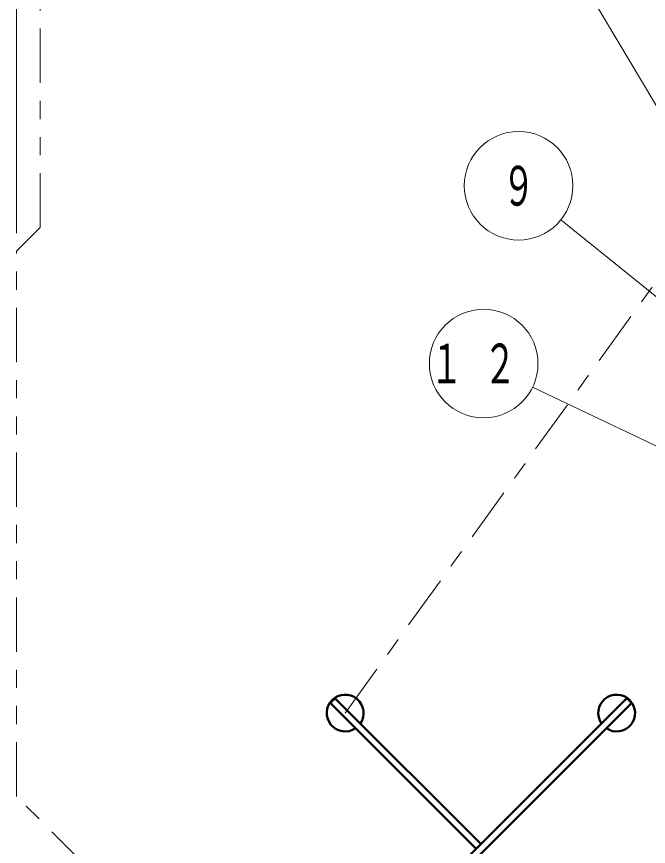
# Model space of a CAD drawing. Units: millimetres on the paper, scale 1:50. Extents: x -385 to 0, y -594 to 267.
# Drawn here: x -341.11 to -306.21, y 136.1 to 181.95 of the extents above; entities that cross this region are included whole.
import ezdxf
from ezdxf.enums import TextEntityAlignment as Align

# ---------------------------------------------------------------- set-up
doc = ezdxf.new("R2010")
doc.units = ezdxf.units.MM
doc.linetypes.add('USER2', pattern=[6, 3, -1, 1, -1])
doc.linetypes.add('USER3', pattern=[8, 3, -1, 1, -1, 1, -1])
doc.layers.add('LY_1', color=140, linetype='Continuous', lineweight=50)
doc.styles.add('ＭＳ ゴシック', font='')
doc.styles.get('ＭＳ ゴシック').set_extended_font_data('MS Gothic')

msp = doc.modelspace()

# ---------------------------------------------------------------- linework, layer by layer
at = {"layer": 'LY_1', "color": 7, "lineweight": 13}
for p, q in [((-341.112, 169.994), (-341.112, 243.49)), ((-341.112, 169.994), (-341.112, 233.49)), ((-313.117, 189.352), (-302.612, 171.718)), ((-311.046, 170.72), (-302.992, 164.218)), ((-312.605, 161.485), (-302.642, 156.718))]:
    msp.add_line(p, q, dxfattribs=at)
at = {"layer": 'LY_1', "color": 7, "linetype": 'USER3', "lineweight": 13}
for p, q in [((-339.813, 170.293), (-339.813, 193.888)), ((-341.112, 168.994), (-339.813, 170.293)), ((-341.112, 138.861), (-341.112, 168.994)), ((-337.042, 134.791), (-341.112, 138.861))]:
    msp.add_line(p, q, dxfattribs=at)
at = {"layer": 'LY_1', "color": 7, "linetype": 'USER2', "lineweight": 13}
msp.add_line((-322.962, 143.468), (-302.612, 171.718), dxfattribs=at)
at = {"layer": 'LY_1'}
for p, q in [((-323.721, 144.099), (-323.593, 144.227)), ((-323.721, 127.977), (-307.471, 144.227)), ((-323.452, 144.227), (-315.462, 136.236)), ((-307.33, 144.227), (-307.203, 144.099)), ((-323.721, 143.958), (-315.73, 135.968)), ((-323.452, 127.709), (-307.203, 143.958))]:
    msp.add_line(p, q, dxfattribs=at)
at = {"layer": 'LY_1', "color": 7, "lineweight": 13}
for centre in [(-313.381, 172.604), (-315.311, 162.78)]:
    msp.add_circle(centre, 3, dxfattribs=at)
at = {"layer": 'LY_1'}
for centre, radius, start, end in [((-322.962, 143.468), 1.016, 325.7782, 304.2218), ((-307.962, 143.468), 1.016, 235.7782, 214.2218), ((-323.65, 144.029), 0.1, 135, 225), ((-323.523, 144.156), 0.1, 45, 135), ((-307.401, 144.156), 0.1, 45, 135), ((-307.273, 144.029), 0.1, 315, 45)]:
    msp.add_arc(centre, radius, start, end, dxfattribs=at)

# ---------------------------------------------------------------- texts
at = {"layer": 'LY_1', "color": 7, "style": 'ＭＳ ゴシック', "width": 0.6}
msp.add_text('９', height=2.199, dxfattribs=at).set_placement((-313.381, 172.604), align=Align.MIDDLE_CENTER)
at = {"layer": 'LY_1', "color": 7, "insert": (-315.311, 162.78), "char_height": 2.199, "attachment_point": 5, "style": 'ＭＳ ゴシック'}
msp.add_mtext('\\T1.64;\\W0.6;１２', dxfattribs=at)

doc.saveas('drawing.dxf')
